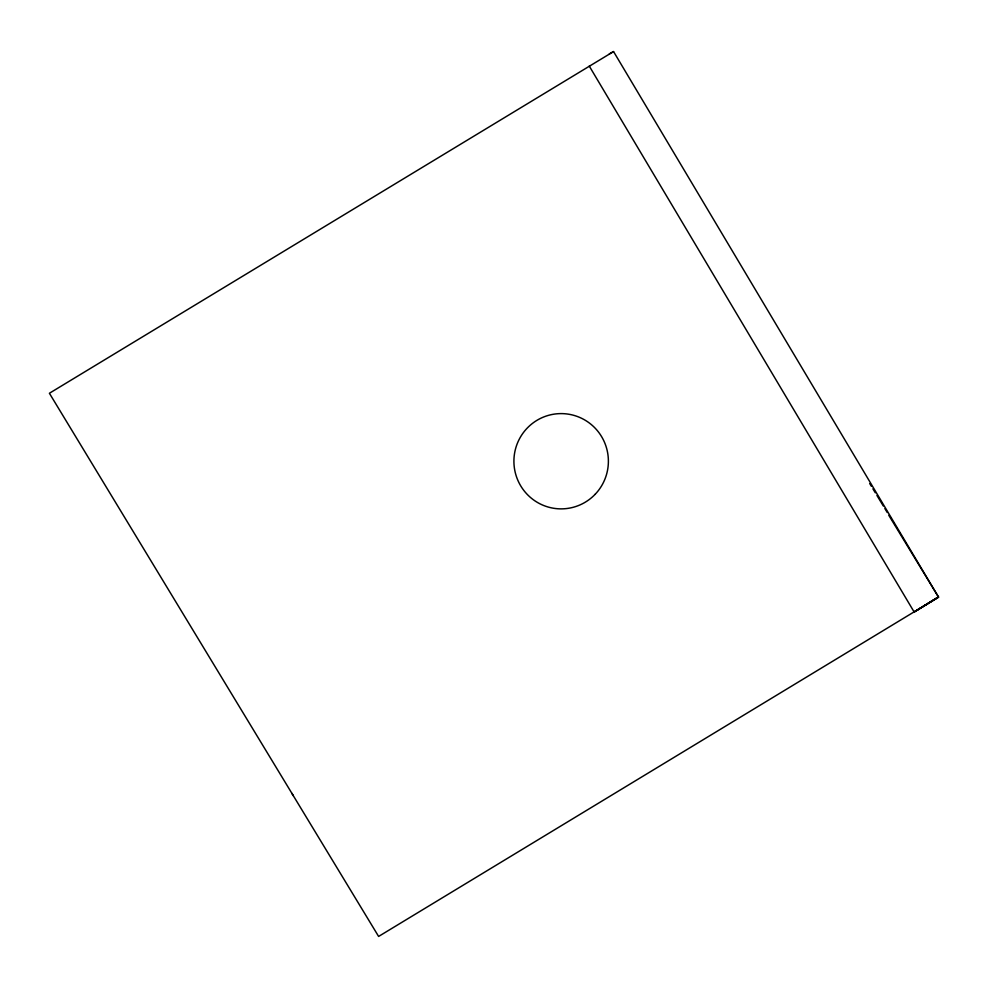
<?xml version="1.0" encoding="UTF-8"?>
<svg xmlns="http://www.w3.org/2000/svg" width="988" height="988" viewBox="0 0 988 988"><rect width="100%" height="100%" fill="white"/><g stroke="black" fill="none" stroke-linecap="round" stroke-linejoin="round"><path stroke-width="1.48" d="M914.147 612.004L938.427 596.925L914.159 612.029L589.256 66.06M914.974 611.535L938.6 597.209L613.548 51.561L49.4 393.261L378.614 936.439L938.526 597.085L888.78 515.291M609.312 53.908L613.548 51.561M869.724 483.577L871.33 486.207M872.923 488.85L875.319 492.802M876.924 495.433L883.309 505.98M884.902 508.61L887.298 512.574M291.868 793.302L293.325 795.711M595.122 494.333A47.634 47.239 -89.7 0 0 572.595 415.022A47.634 47.239 -89.7 0 0 515.736 474.364A47.634 47.239 -89.7 0 0 595.122 494.333"/></g></svg>
